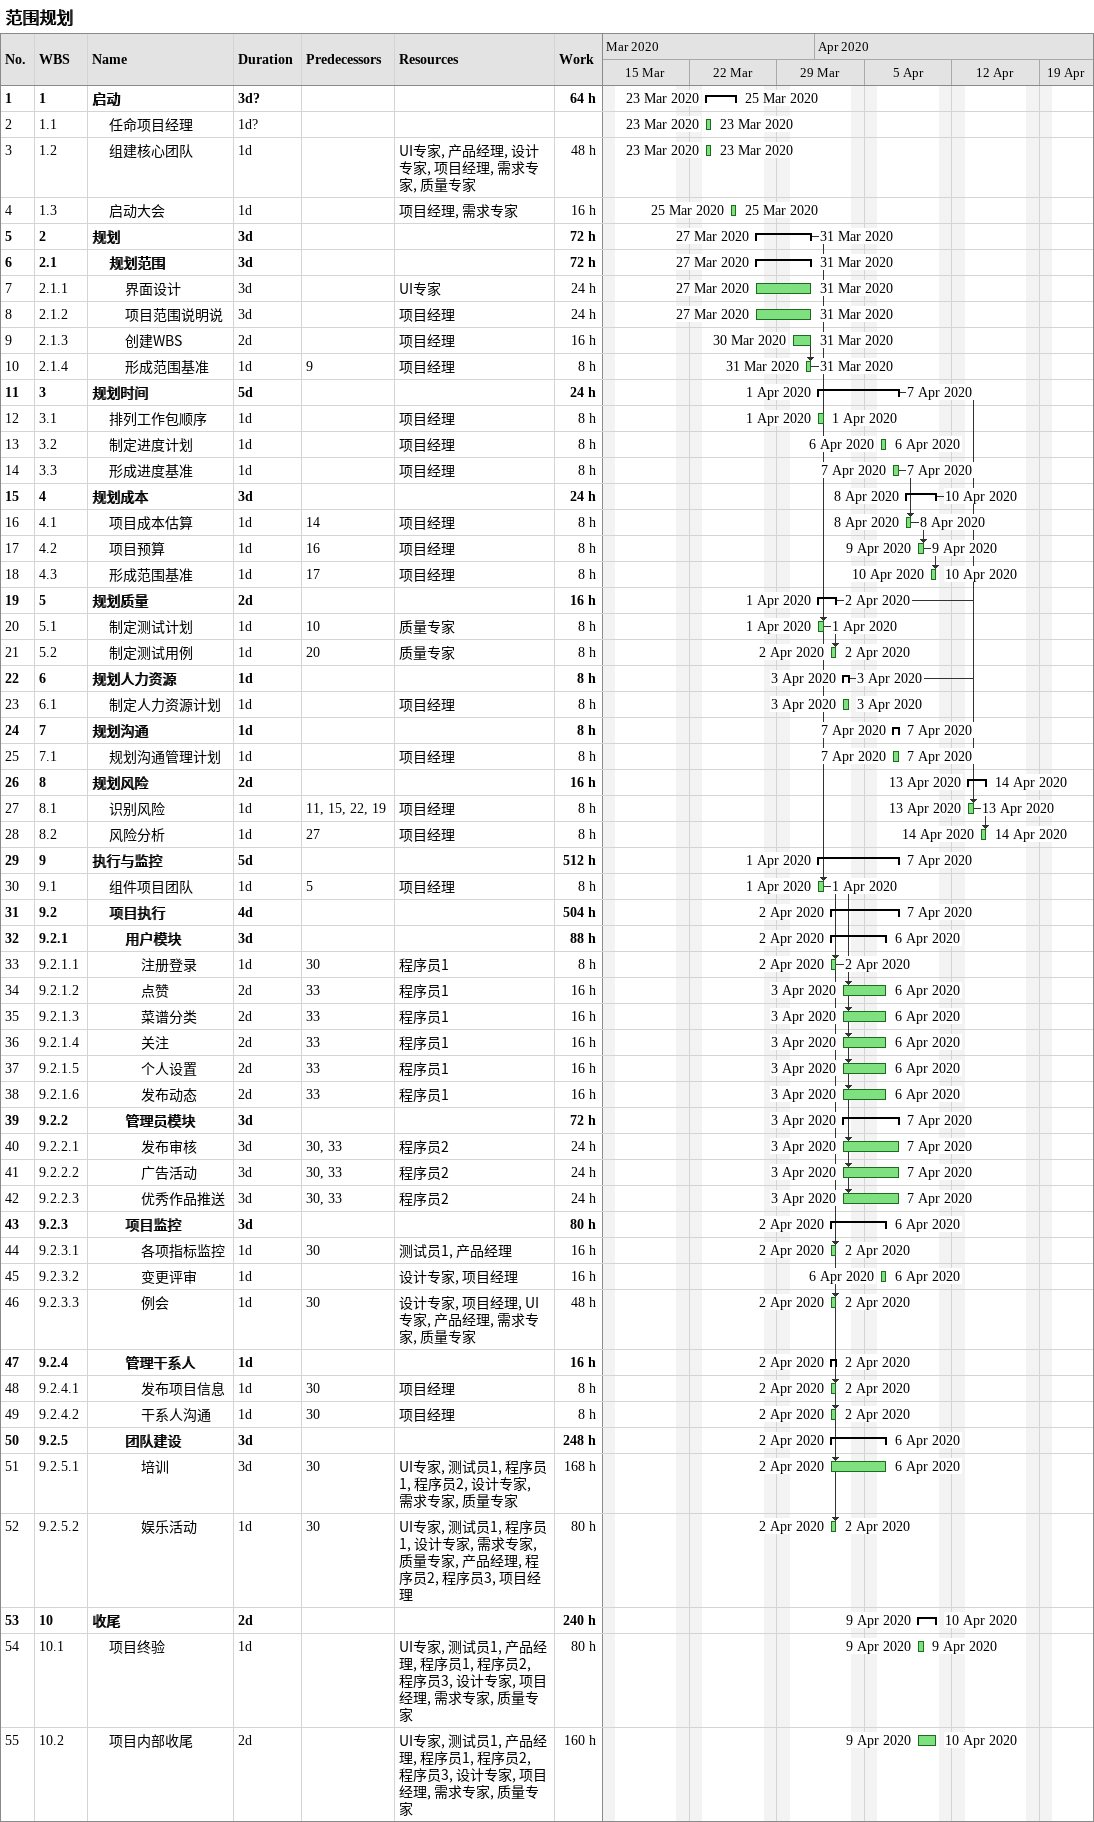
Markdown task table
范围规划

| ID | WBS | Task | Duration | Start | Finish | Predecessors | Resources | Work (h) |
|---|---|---|---|---|---|---|---|---|
| 1 | 1 | **启动** | 3d? | 2020-03-23 | 2020-03-25 |  |  | 64 |
| 2 | 1.1 | 任命项目经理 | 1d? | 2020-03-23 | 2020-03-23 |  |  |  |
| 3 | 1.2 | 组建核心团队 | 1d | 2020-03-23 | 2020-03-23 |  | UI专家, 产品经理, 设计专家, 项目经理, 需求专家, 质量专家 | 48 |
| 4 | 1.3 | 启动大会 | 1d | 2020-03-25 | 2020-03-25 |  | 项目经理, 需求专家 | 16 |
| 5 | 2 | **规划** | 3d | 2020-03-27 | 2020-03-31 |  |  | 72 |
| 6 | 2.1 | **规划范围** | 3d | 2020-03-27 | 2020-03-31 |  |  | 72 |
| 7 | 2.1.1 | 界面设计 | 3d | 2020-03-27 | 2020-03-31 |  | UI专家 | 24 |
| 8 | 2.1.2 | 项目范围说明说 | 3d | 2020-03-27 | 2020-03-31 |  | 项目经理 | 24 |
| 9 | 2.1.3 | 创建WBS | 2d | 2020-03-30 | 2020-03-31 |  | 项目经理 | 16 |
| 10 | 2.1.4 | 形成范围基准 | 1d | 2020-03-31 | 2020-03-31 | 9 | 项目经理 | 8 |
| 11 | 3 | **规划时间** | 5d | 2020-04-01 | 2020-04-07 |  |  | 24 |
| 12 | 3.1 | 排列工作包顺序 | 1d | 2020-04-01 | 2020-04-01 |  | 项目经理 | 8 |
| 13 | 3.2 | 制定进度计划 | 1d | 2020-04-06 | 2020-04-06 |  | 项目经理 | 8 |
| 14 | 3.3 | 形成进度基准 | 1d | 2020-04-07 | 2020-04-07 |  | 项目经理 | 8 |
| 15 | 4 | **规划成本** | 3d | 2020-04-08 | 2020-04-10 |  |  | 24 |
| 16 | 4.1 | 项目成本估算 | 1d | 2020-04-08 | 2020-04-08 | 14 | 项目经理 | 8 |
| 17 | 4.2 | 项目预算 | 1d | 2020-04-09 | 2020-04-09 | 16 | 项目经理 | 8 |
| 18 | 4.3 | 形成范围基准 | 1d | 2020-04-10 | 2020-04-10 | 17 | 项目经理 | 8 |
| 19 | 5 | **规划质量** | 2d | 2020-04-01 | 2020-04-02 |  |  | 16 |
| 20 | 5.1 | 制定测试计划 | 1d | 2020-04-01 | 2020-04-01 | 10 | 质量专家 | 8 |
| 21 | 5.2 | 制定测试用例 | 1d | 2020-04-02 | 2020-04-02 | 20 | 质量专家 | 8 |
| 22 | 6 | **规划人力资源** | 1d | 2020-04-03 | 2020-04-03 |  |  | 8 |
| 23 | 6.1 | 制定人力资源计划 | 1d | 2020-04-03 | 2020-04-03 |  | 项目经理 | 8 |
| 24 | 7 | **规划沟通** | 1d | 2020-04-07 | 2020-04-07 |  |  | 8 |
| 25 | 7.1 | 规划沟通管理计划 | 1d | 2020-04-07 | 2020-04-07 |  | 项目经理 | 8 |
| 26 | 8 | **规划风险** | 2d | 2020-04-13 | 2020-04-14 |  |  | 16 |
| 27 | 8.1 | 识别风险 | 1d | 2020-04-13 | 2020-04-13 | 11, 15, 22, 19 | 项目经理 | 8 |
| 28 | 8.2 | 风险分析 | 1d | 2020-04-14 | 2020-04-14 | 27 | 项目经理 | 8 |
| 29 | 9 | **执行与监控** | 5d | 2020-04-01 | 2020-04-07 |  |  | 512 |
| 30 | 9.1 | 组件项目团队 | 1d | 2020-04-01 | 2020-04-01 | 5 | 项目经理 | 8 |
| 31 | 9.2 | **项目执行** | 4d | 2020-04-02 | 2020-04-07 |  |  | 504 |
| 32 | 9.2.1 | **用户模块** | 3d | 2020-04-02 | 2020-04-06 |  |  | 88 |
| 33 | 9.2.1.1 | 注册登录 | 1d | 2020-04-02 | 2020-04-02 | 30 | 程序员1 | 8 |
| 34 | 9.2.1.2 | 点赞 | 2d | 2020-04-03 | 2020-04-06 | 33 | 程序员1 | 16 |
| 35 | 9.2.1.3 | 菜谱分类 | 2d | 2020-04-03 | 2020-04-06 | 33 | 程序员1 | 16 |
| 36 | 9.2.1.4 | 关注 | 2d | 2020-04-03 | 2020-04-06 | 33 | 程序员1 | 16 |
| 37 | 9.2.1.5 | 个人设置 | 2d | 2020-04-03 | 2020-04-06 | 33 | 程序员1 | 16 |
| 38 | 9.2.1.6 | 发布动态 | 2d | 2020-04-03 | 2020-04-06 | 33 | 程序员1 | 16 |
| 39 | 9.2.2 | **管理员模块** | 3d | 2020-04-03 | 2020-04-07 |  |  | 72 |
| 40 | 9.2.2.1 | 发布审核 | 3d | 2020-04-03 | 2020-04-07 | 30, 33 | 程序员2 | 24 |
| 41 | 9.2.2.2 | 广告活动 | 3d | 2020-04-03 | 2020-04-07 | 30, 33 | 程序员2 | 24 |
| 42 | 9.2.2.3 | 优秀作品推送 | 3d | 2020-04-03 | 2020-04-07 | 30, 33 | 程序员2 | 24 |
| 43 | 9.2.3 | **项目监控** | 3d | 2020-04-02 | 2020-04-06 |  |  | 80 |
| 44 | 9.2.3.1 | 各项指标监控 | 1d | 2020-04-02 | 2020-04-02 | 30 | 测试员1, 产品经理 | 16 |
| 45 | 9.2.3.2 | 变更评审 | 1d | 2020-04-06 | 2020-04-06 |  | 设计专家, 项目经理 | 16 |
| 46 | 9.2.3.3 | 例会 | 1d | 2020-04-02 | 2020-04-02 | 30 | 设计专家, 项目经理, UI专家, 产品经理, 需求专家, 质量专家 | 48 |
| 47 | 9.2.4 | **管理干系人** | 1d | 2020-04-02 | 2020-04-02 |  |  | 16 |
| 48 | 9.2.4.1 | 发布项目信息 | 1d | 2020-04-02 | 2020-04-02 | 30 | 项目经理 | 8 |
| 49 | 9.2.4.2 | 干系人沟通 | 1d | 2020-04-02 | 2020-04-02 | 30 | 项目经理 | 8 |
| 50 | 9.2.5 | **团队建设** | 3d | 2020-04-02 | 2020-04-06 |  |  | 248 |
| 51 | 9.2.5.1 | 培训 | 3d | 2020-04-02 | 2020-04-06 | 30 | UI专家, 测试员1, 程序员1, 程序员2, 设计专家, 需求专家, 质量专家 | 168 |
| 52 | 9.2.5.2 | 娱乐活动 | 1d | 2020-04-02 | 2020-04-02 | 30 | UI专家, 测试员1, 程序员1, 设计专家, 需求专家, 质量专家, 产品经理, 程序员2, 程序员3, 项目经理 | 80 |
| 53 | 10 | **收尾** | 2d | 2020-04-09 | 2020-04-10 |  |  | 240 |
| 54 | 10.1 | 项目终验 | 1d | 2020-04-09 | 2020-04-09 |  | UI专家, 测试员1, 产品经理, 程序员1, 程序员2, 程序员3, 设计专家, 项目经理, 需求专家, 质量专家 | 80 |
| 55 | 10.2 | 项目内部收尾 | 2d | 2020-04-09 | 2020-04-10 |  | UI专家, 测试员1, 产品经理, 程序员1, 程序员2, 程序员3, 设计专家, 项目经理, 需求专家, 质量专家 | 160 |
